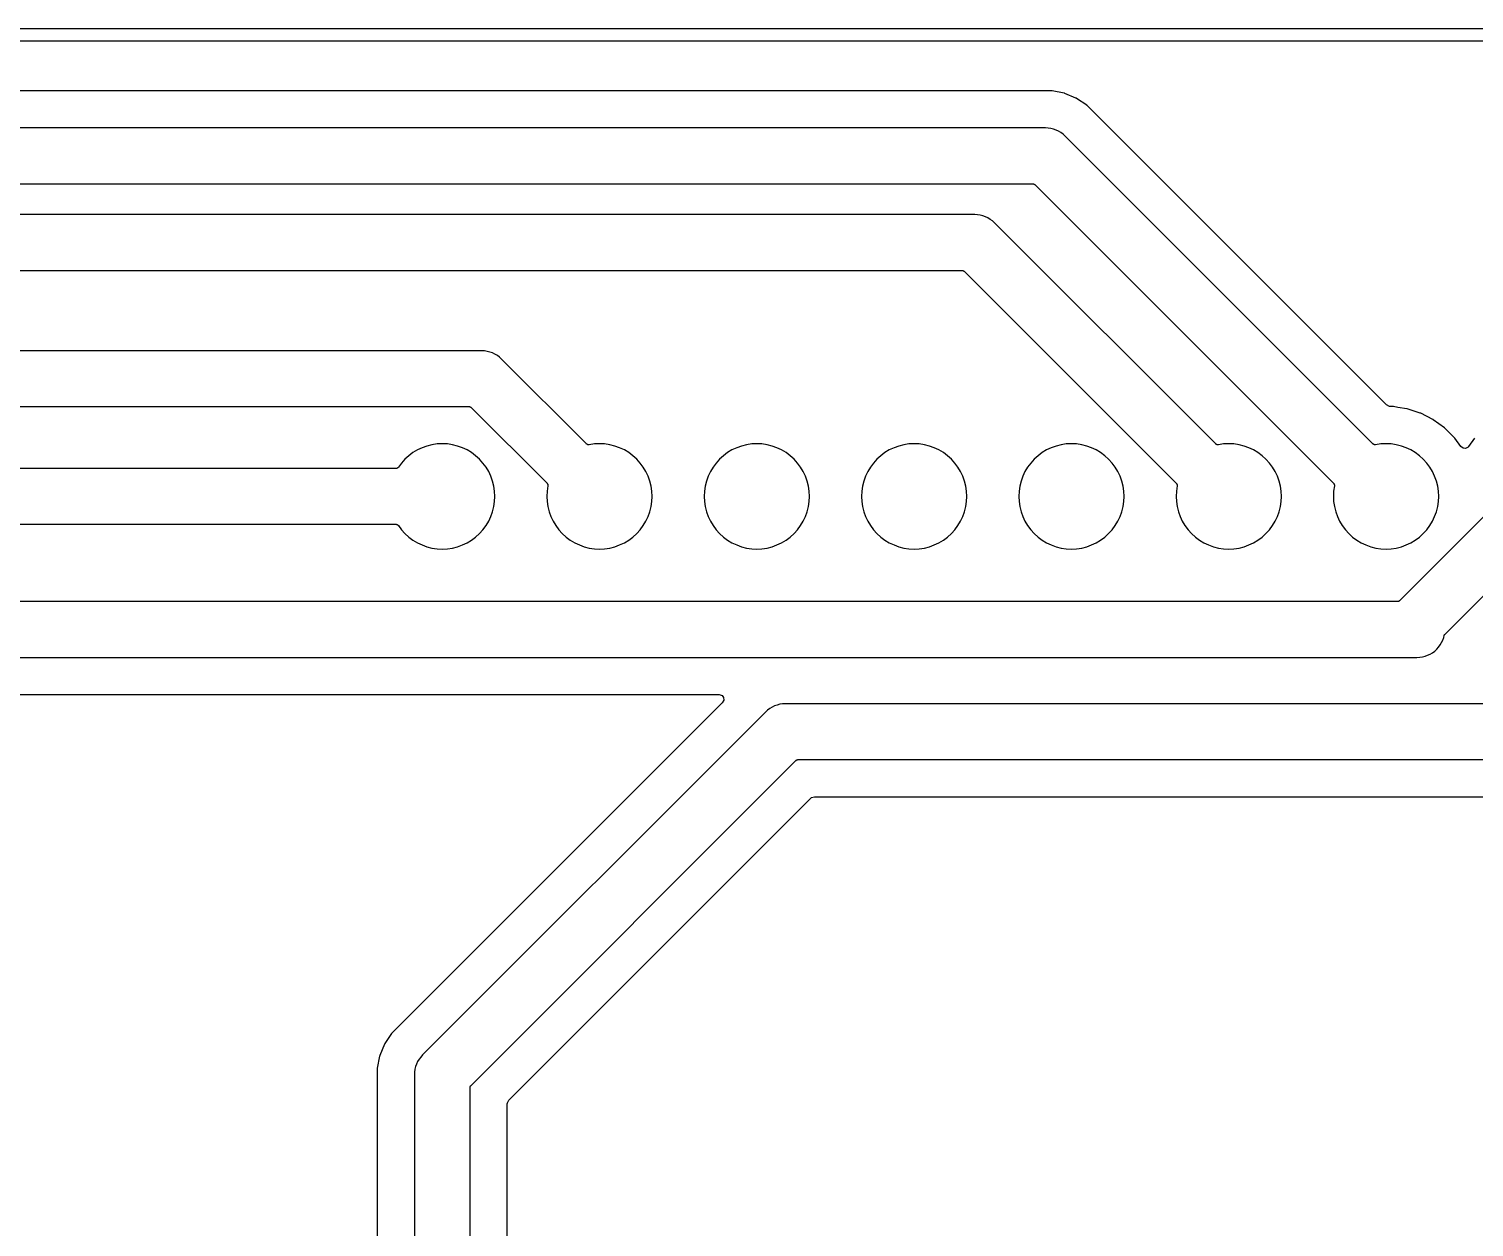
# Model space of a CAD drawing. Header units: metres. Extents: x 46.2 to 140.4, y -137.6 to -43.4.
# Drawn here: x 69.49 to 92.82, y -62.7 to -43.35 of the extents above; entities that cross this region are included whole.
import ezdxf

# ---------------------------------------------------------------- set-up
doc = ezdxf.new("R2010")
doc.units = ezdxf.units.M

msp = doc.modelspace()

# ---------------------------------------------------------------- linework, layer by layer
for points in [[(140.399, -43.351), (46.201, -43.351)], [(140.249, -43.632), (140.236, -43.586), (140.204, -43.558), (140.17, -43.551), (46.432, -43.551), (46.386, -43.564), (46.358, -43.596), (46.351, -43.63), (46.351, -137.368), (46.364, -137.414), (46.396, -137.442), (46.43, -137.449), (140.168, -137.449), (140.214, -137.436), (140.242, -137.404), (140.249, -137.37), (140.249, -43.632)], [(92.831, -49.958), (92.731, -50.096), (92.725, -50.103), (92.684, -50.125), (92.644, -50.121), (92.606, -50.092), (92.509, -49.958), (92.508, -49.957), (92.507, -49.956), (92.507, -49.956), (92.506, -49.955), (92.506, -49.954), (92.505, -49.953), (92.504, -49.952), (92.348, -49.796), (92.347, -49.795), (92.346, -49.794), (92.345, -49.794), (92.344, -49.793), (92.344, -49.793), (92.343, -49.792), (92.342, -49.791), (92.163, -49.662), (92.162, -49.661), (92.161, -49.66), (92.16, -49.66), (92.159, -49.659), (92.158, -49.658), (92.157, -49.658), (92.157, -49.658), (92.157, -49.658), (92.157, -49.658), (92.157, -49.658), (91.96, -49.558), (91.959, -49.557), (91.959, -49.557), (91.957, -49.556), (91.956, -49.556), (91.955, -49.555), (91.954, -49.555), (91.953, -49.555), (91.953, -49.555), (91.953, -49.555), (91.953, -49.555), (91.743, -49.486), (91.742, -49.486), (91.742, -49.486), (91.74, -49.486), (91.739, -49.485), (91.738, -49.485), (91.737, -49.485), (91.736, -49.485), (91.591, -49.462), (91.518, -49.45), (91.517, -49.45), (91.516, -49.45), (91.515, -49.45), (91.513, -49.45), (91.512, -49.45), (91.511, -49.45), (91.51, -49.45), (91.468, -49.45), (91.455, -49.448), (91.408, -49.423), (86.573, -44.588), (86.572, -44.587), (86.571, -44.586), (86.571, -44.585), (86.57, -44.584), (86.569, -44.584), (86.568, -44.583), (86.568, -44.583), (86.567, -44.582), (86.566, -44.581), (86.402, -44.472), (86.401, -44.471), (86.4, -44.47), (86.398, -44.47), (86.398, -44.47), (86.397, -44.469), (86.396, -44.468), (86.394, -44.468), (86.393, -44.467), (86.211, -44.392), (86.21, -44.391), (86.209, -44.391), (86.208, -44.391), (86.207, -44.39), (86.206, -44.39), (86.205, -44.39), (86.204, -44.389), (86.204, -44.389), (86.203, -44.389), (86.202, -44.389), (86.008, -44.35), (86.007, -44.35), (86.006, -44.35), (86.005, -44.35), (86.003, -44.35), (86.002, -44.35), (86.001, -44.35), (86, -44.35), (85.999, -44.349), (85.795, -44.349), (85.795, -44.349), (50.901, -44.349)], [(51.207, -45.85), (85.693, -45.85), (85.694, -45.85), (85.695, -45.85), (85.696, -45.85), (85.698, -45.85), (85.699, -45.851), (85.7, -45.851), (85.701, -45.851), (85.703, -45.851), (85.704, -45.851), (85.705, -45.852), (85.706, -45.852), (85.707, -45.852), (85.708, -45.853), (85.71, -45.853), (85.711, -45.854), (85.712, -45.854), (85.713, -45.855), (85.714, -45.855), (85.715, -45.856), (85.716, -45.856), (85.717, -45.857), (85.718, -45.857), (85.72, -45.858), (85.721, -45.859), (85.722, -45.859), (85.723, -45.86), (85.724, -45.861), (85.725, -45.862), (85.725, -45.862), (85.726, -45.863), (85.727, -45.864), (85.728, -45.865), (90.553, -50.689), (90.553, -50.69), (90.554, -50.691), (90.555, -50.692), (90.556, -50.693), (90.557, -50.694), (90.557, -50.695), (90.558, -50.696), (90.559, -50.697), (90.559, -50.698), (90.56, -50.699), (90.561, -50.7), (90.561, -50.701), (90.562, -50.702), (90.562, -50.703), (90.563, -50.704), (90.563, -50.706), (90.564, -50.707), (90.564, -50.708), (90.565, -50.709), (90.565, -50.71), (90.565, -50.711), (90.566, -50.713), (90.566, -50.714), (90.566, -50.715), (90.567, -50.716), (90.567, -50.717), (90.567, -50.719), (90.567, -50.72), (90.567, -50.721), (90.567, -50.722), (90.567, -50.723), (90.567, -50.725), (90.567, -50.727), (90.567, -50.728), (90.567, -50.729), (90.567, -50.73), (90.567, -50.732), (90.554, -50.817), (90.55, -50.9), (90.554, -50.983), (90.566, -51.066), (90.587, -51.147), (90.615, -51.225), (90.65, -51.301), (90.693, -51.372), (90.743, -51.439), (90.799, -51.501), (90.861, -51.557), (90.928, -51.607), (90.999, -51.65), (91.075, -51.685), (91.153, -51.713), (91.234, -51.734), (91.317, -51.746), (91.4, -51.75), (91.483, -51.746), (91.566, -51.734), (91.647, -51.713), (91.725, -51.685), (91.801, -51.65), (91.872, -51.607), (91.939, -51.557), (92.001, -51.501), (92.057, -51.439), (92.107, -51.372), (92.15, -51.301), (92.185, -51.225), (92.213, -51.147), (92.234, -51.066), (92.246, -50.983), (92.25, -50.9), (92.246, -50.817), (92.234, -50.734), (92.213, -50.653), (92.185, -50.575), (92.15, -50.499), (92.107, -50.428), (92.057, -50.361), (92.001, -50.299), (91.939, -50.243), (91.872, -50.193), (91.801, -50.15), (91.725, -50.115), (91.647, -50.087), (91.566, -50.066), (91.483, -50.054), (91.4, -50.05), (91.317, -50.054), (91.232, -50.067), (91.231, -50.067), (91.23, -50.067), (91.229, -50.067), (91.228, -50.067), (91.227, -50.067), (91.226, -50.067), (91.225, -50.067), (91.223, -50.067), (91.222, -50.067), (91.221, -50.067), (91.22, -50.067), (91.219, -50.067), (91.217, -50.067), (91.216, -50.067), (91.215, -50.066), (91.214, -50.066), (91.213, -50.066), (91.211, -50.065), (91.21, -50.065), (91.209, -50.065), (91.208, -50.064), (91.207, -50.064), (91.206, -50.063), (91.204, -50.063), (91.203, -50.062), (91.202, -50.062), (91.201, -50.061), (91.2, -50.061), (91.199, -50.06), (91.198, -50.059), (91.197, -50.059), (91.196, -50.058), (91.195, -50.057), (91.194, -50.057), (91.193, -50.056), (91.192, -50.055), (91.191, -50.054), (91.19, -50.053), (91.189, -50.053), (86.219, -45.082), (86.186, -45.052), (86.15, -45.026), (86.112, -45.003), (86.072, -44.984), (86.031, -44.969), (85.988, -44.958), (85.944, -44.952), (85.899, -44.95), (51.001, -44.95)], [(51.907, -47.25), (84.553, -47.25), (84.554, -47.25), (84.555, -47.25), (84.556, -47.25), (84.558, -47.25), (84.559, -47.251), (84.56, -47.251), (84.561, -47.251), (84.563, -47.251), (84.564, -47.251), (84.565, -47.252), (84.566, -47.252), (84.567, -47.252), (84.568, -47.253), (84.57, -47.253), (84.571, -47.254), (84.572, -47.254), (84.573, -47.255), (84.574, -47.255), (84.575, -47.256), (84.576, -47.256), (84.577, -47.257), (84.578, -47.257), (84.58, -47.258), (84.581, -47.259), (84.582, -47.259), (84.583, -47.26), (84.584, -47.261), (84.585, -47.262), (84.585, -47.262), (84.586, -47.263), (84.587, -47.264), (84.588, -47.265), (88.013, -50.689), (88.013, -50.69), (88.014, -50.691), (88.015, -50.692), (88.016, -50.693), (88.017, -50.694), (88.017, -50.695), (88.018, -50.696), (88.019, -50.697), (88.019, -50.698), (88.02, -50.699), (88.021, -50.7), (88.021, -50.701), (88.022, -50.702), (88.022, -50.703), (88.023, -50.704), (88.023, -50.706), (88.024, -50.707), (88.024, -50.708), (88.025, -50.709), (88.025, -50.71), (88.025, -50.711), (88.026, -50.713), (88.026, -50.714), (88.026, -50.715), (88.027, -50.716), (88.027, -50.717), (88.027, -50.719), (88.027, -50.72), (88.027, -50.721), (88.027, -50.722), (88.027, -50.723), (88.027, -50.725), (88.027, -50.727), (88.027, -50.728), (88.027, -50.729), (88.027, -50.73), (88.027, -50.732), (88.014, -50.817), (88.01, -50.9), (88.014, -50.983), (88.026, -51.066), (88.047, -51.147), (88.075, -51.225), (88.11, -51.301), (88.153, -51.372), (88.203, -51.439), (88.259, -51.501), (88.321, -51.557), (88.388, -51.607), (88.459, -51.65), (88.535, -51.685), (88.613, -51.713), (88.694, -51.734), (88.777, -51.746), (88.86, -51.75), (88.943, -51.746), (89.026, -51.734), (89.107, -51.713), (89.185, -51.685), (89.261, -51.65), (89.332, -51.607), (89.399, -51.557), (89.461, -51.501), (89.517, -51.439), (89.567, -51.372), (89.61, -51.301), (89.645, -51.225), (89.673, -51.147), (89.694, -51.066), (89.706, -50.983), (89.71, -50.9), (89.706, -50.817), (89.694, -50.734), (89.673, -50.653), (89.645, -50.575), (89.61, -50.499), (89.567, -50.428), (89.517, -50.361), (89.461, -50.299), (89.399, -50.243), (89.332, -50.193), (89.261, -50.15), (89.185, -50.115), (89.107, -50.087), (89.026, -50.066), (88.943, -50.054), (88.86, -50.05), (88.777, -50.054), (88.692, -50.067), (88.691, -50.067), (88.69, -50.067), (88.689, -50.067), (88.688, -50.067), (88.687, -50.067), (88.686, -50.067), (88.685, -50.067), (88.683, -50.067), (88.682, -50.067), (88.681, -50.067), (88.68, -50.067), (88.679, -50.067), (88.677, -50.067), (88.676, -50.067), (88.675, -50.066), (88.674, -50.066), (88.673, -50.066), (88.671, -50.065), (88.67, -50.065), (88.669, -50.065), (88.668, -50.064), (88.667, -50.064), (88.666, -50.063), (88.664, -50.063), (88.663, -50.062), (88.662, -50.062), (88.661, -50.061), (88.66, -50.061), (88.659, -50.06), (88.658, -50.059), (88.657, -50.059), (88.656, -50.058), (88.655, -50.057), (88.654, -50.057), (88.653, -50.056), (88.652, -50.055), (88.651, -50.054), (88.65, -50.053), (88.649, -50.053), (85.079, -46.482), (85.046, -46.452), (85.01, -46.426), (84.972, -46.403), (84.932, -46.384), (84.891, -46.369), (84.848, -46.358), (84.804, -46.352), (84.759, -46.35), (51.701, -46.35)], [(67.807, -49.45), (76.593, -49.45), (76.594, -49.45), (76.595, -49.45), (76.596, -49.45), (76.598, -49.45), (76.599, -49.451), (76.6, -49.451), (76.601, -49.451), (76.603, -49.451), (76.604, -49.451), (76.605, -49.452), (76.606, -49.452), (76.607, -49.452), (76.608, -49.453), (76.61, -49.453), (76.611, -49.454), (76.612, -49.454), (76.613, -49.455), (76.614, -49.455), (76.615, -49.456), (76.616, -49.456), (76.617, -49.457), (76.618, -49.457), (76.62, -49.458), (76.621, -49.459), (76.622, -49.459), (76.623, -49.46), (76.624, -49.461), (76.625, -49.462), (76.625, -49.462), (76.626, -49.463), (76.627, -49.464), (76.628, -49.465), (77.853, -50.689), (77.853, -50.69), (77.854, -50.691), (77.855, -50.692), (77.856, -50.693), (77.857, -50.694), (77.857, -50.695), (77.858, -50.696), (77.859, -50.697), (77.859, -50.698), (77.86, -50.699), (77.861, -50.7), (77.861, -50.701), (77.862, -50.702), (77.862, -50.703), (77.863, -50.704), (77.863, -50.706), (77.864, -50.707), (77.864, -50.708), (77.865, -50.709), (77.865, -50.71), (77.865, -50.711), (77.866, -50.713), (77.866, -50.714), (77.866, -50.715), (77.867, -50.716), (77.867, -50.717), (77.867, -50.719), (77.867, -50.72), (77.867, -50.721), (77.867, -50.722), (77.867, -50.723), (77.867, -50.725), (77.867, -50.727), (77.867, -50.728), (77.867, -50.729), (77.867, -50.73), (77.867, -50.732), (77.854, -50.817), (77.85, -50.9), (77.854, -50.983), (77.866, -51.066), (77.887, -51.147), (77.915, -51.225), (77.95, -51.301), (77.993, -51.372), (78.043, -51.439), (78.099, -51.501), (78.161, -51.557), (78.228, -51.607), (78.299, -51.65), (78.375, -51.685), (78.453, -51.713), (78.534, -51.734), (78.617, -51.746), (78.7, -51.75), (78.783, -51.746), (78.866, -51.734), (78.947, -51.713), (79.025, -51.685), (79.101, -51.65), (79.172, -51.607), (79.239, -51.557), (79.301, -51.501), (79.357, -51.439), (79.407, -51.372), (79.45, -51.301), (79.485, -51.225), (79.513, -51.147), (79.534, -51.066), (79.546, -50.983), (79.55, -50.9), (79.546, -50.817), (79.534, -50.734), (79.513, -50.653), (79.485, -50.575), (79.45, -50.499), (79.407, -50.428), (79.357, -50.361), (79.301, -50.299), (79.239, -50.243), (79.172, -50.193), (79.101, -50.15), (79.025, -50.115), (78.947, -50.087), (78.866, -50.066), (78.783, -50.054), (78.7, -50.05), (78.617, -50.054), (78.532, -50.067), (78.531, -50.067), (78.53, -50.067), (78.529, -50.067), (78.528, -50.067), (78.527, -50.067), (78.526, -50.067), (78.525, -50.067), (78.523, -50.067), (78.522, -50.067), (78.521, -50.067), (78.52, -50.067), (78.519, -50.067), (78.517, -50.067), (78.516, -50.067), (78.515, -50.066), (78.514, -50.066), (78.513, -50.066), (78.511, -50.065), (78.51, -50.065), (78.509, -50.065), (78.508, -50.064), (78.507, -50.064), (78.506, -50.063), (78.504, -50.063), (78.503, -50.062), (78.502, -50.062), (78.501, -50.061), (78.5, -50.061), (78.499, -50.06), (78.498, -50.059), (78.497, -50.059), (78.496, -50.058), (78.495, -50.057), (78.494, -50.057), (78.493, -50.056), (78.492, -50.055), (78.491, -50.054), (78.49, -50.053), (78.489, -50.053), (77.119, -48.682), (77.086, -48.652), (77.05, -48.626), (77.012, -48.603), (76.972, -48.584), (76.931, -48.569), (76.888, -48.558), (76.844, -48.552), (76.799, -48.55), (67.601, -48.55)], [(67.907, -51.35), (75.412, -51.35), (75.413, -51.35), (75.414, -51.35), (75.415, -51.35), (75.417, -51.35), (75.418, -51.351), (75.419, -51.351), (75.42, -51.351), (75.421, -51.351), (75.422, -51.351), (75.423, -51.352), (75.425, -51.352), (75.426, -51.352), (75.427, -51.353), (75.428, -51.353), (75.429, -51.353), (75.43, -51.354), (75.431, -51.354), (75.432, -51.355), (75.433, -51.355), (75.434, -51.356), (75.435, -51.356), (75.436, -51.357), (75.437, -51.357), (75.438, -51.358), (75.439, -51.359), (75.44, -51.359), (75.441, -51.36), (75.442, -51.361), (75.443, -51.361), (75.444, -51.362), (75.445, -51.363), (75.446, -51.364), (75.447, -51.364), (75.447, -51.365), (75.448, -51.366), (75.449, -51.367), (75.45, -51.368), (75.451, -51.369), (75.451, -51.37), (75.452, -51.37), (75.503, -51.439), (75.559, -51.501), (75.621, -51.557), (75.688, -51.607), (75.759, -51.65), (75.835, -51.685), (75.913, -51.713), (75.994, -51.734), (76.077, -51.746), (76.16, -51.75), (76.243, -51.746), (76.326, -51.734), (76.407, -51.713), (76.485, -51.685), (76.561, -51.65), (76.632, -51.607), (76.699, -51.557), (76.761, -51.501), (76.817, -51.439), (76.867, -51.372), (76.91, -51.301), (76.945, -51.225), (76.973, -51.147), (76.994, -51.066), (77.006, -50.983), (77.01, -50.9), (77.006, -50.817), (76.994, -50.734), (76.973, -50.653), (76.945, -50.575), (76.91, -50.499), (76.867, -50.428), (76.817, -50.361), (76.761, -50.299), (76.699, -50.243), (76.632, -50.193), (76.561, -50.15), (76.485, -50.115), (76.407, -50.087), (76.326, -50.066), (76.243, -50.054), (76.16, -50.05), (76.077, -50.054), (75.994, -50.066), (75.913, -50.087), (75.835, -50.115), (75.759, -50.15), (75.688, -50.193), (75.621, -50.243), (75.559, -50.299), (75.503, -50.361), (75.452, -50.43), (75.451, -50.431), (75.45, -50.432), (75.45, -50.433), (75.449, -50.434), (75.448, -50.434), (75.447, -50.435), (75.446, -50.436), (75.445, -50.437), (75.444, -50.438), (75.443, -50.439), (75.442, -50.44), (75.441, -50.44), (75.44, -50.441), (75.439, -50.442), (75.438, -50.443), (75.437, -50.443), (75.435, -50.444), (75.434, -50.444), (75.433, -50.445), (75.432, -50.446), (75.431, -50.446), (75.43, -50.446), (75.428, -50.447), (75.427, -50.447), (75.426, -50.448), (75.425, -50.448), (75.423, -50.448), (75.422, -50.449), (75.421, -50.449), (75.42, -50.449), (75.418, -50.449), (75.417, -50.449), (75.416, -50.45), (75.414, -50.45), (75.413, -50.45), (75.412, -50.45), (67.701, -50.45)], [(81.712, -50.193), (81.641, -50.15), (81.565, -50.115), (81.487, -50.087), (81.406, -50.066), (81.323, -50.054), (81.24, -50.05), (81.157, -50.054), (81.074, -50.066), (80.993, -50.087), (80.915, -50.115), (80.839, -50.15), (80.768, -50.193), (80.701, -50.243), (80.639, -50.299), (80.583, -50.361), (80.533, -50.428), (80.49, -50.499), (80.455, -50.575), (80.427, -50.653), (80.406, -50.734), (80.394, -50.817), (80.39, -50.9), (80.394, -50.983), (80.406, -51.066), (80.427, -51.147), (80.455, -51.225), (80.49, -51.301), (80.533, -51.372), (80.583, -51.439), (80.639, -51.501), (80.701, -51.557), (80.768, -51.607), (80.839, -51.65), (80.915, -51.685), (80.993, -51.713), (81.074, -51.734), (81.157, -51.746), (81.24, -51.75), (81.323, -51.746), (81.406, -51.734), (81.487, -51.713), (81.565, -51.685), (81.641, -51.65), (81.712, -51.607), (81.779, -51.557), (81.841, -51.501), (81.897, -51.439), (81.947, -51.372), (81.99, -51.301), (82.025, -51.225), (82.053, -51.147), (82.074, -51.066), (82.086, -50.983), (82.09, -50.9), (82.086, -50.817), (82.074, -50.734), (82.053, -50.653), (82.025, -50.575), (81.99, -50.499), (81.947, -50.428), (81.897, -50.361), (81.841, -50.299), (81.779, -50.243), (81.712, -50.193)], [(84.252, -50.193), (84.181, -50.15), (84.105, -50.115), (84.027, -50.087), (83.946, -50.066), (83.863, -50.054), (83.78, -50.05), (83.697, -50.054), (83.614, -50.066), (83.533, -50.087), (83.455, -50.115), (83.379, -50.15), (83.308, -50.193), (83.241, -50.243), (83.179, -50.299), (83.123, -50.361), (83.073, -50.428), (83.03, -50.499), (82.995, -50.575), (82.967, -50.653), (82.946, -50.734), (82.934, -50.817), (82.93, -50.9), (82.934, -50.983), (82.946, -51.066), (82.967, -51.147), (82.995, -51.225), (83.03, -51.301), (83.073, -51.372), (83.123, -51.439), (83.179, -51.501), (83.241, -51.557), (83.308, -51.607), (83.379, -51.65), (83.455, -51.685), (83.533, -51.713), (83.614, -51.734), (83.697, -51.746), (83.78, -51.75), (83.863, -51.746), (83.946, -51.734), (84.027, -51.713), (84.105, -51.685), (84.181, -51.65), (84.252, -51.607), (84.319, -51.557), (84.381, -51.501), (84.437, -51.439), (84.487, -51.372), (84.53, -51.301), (84.565, -51.225), (84.593, -51.147), (84.614, -51.066), (84.626, -50.983), (84.63, -50.9), (84.626, -50.817), (84.614, -50.734), (84.593, -50.653), (84.565, -50.575), (84.53, -50.499), (84.487, -50.428), (84.437, -50.361), (84.381, -50.299), (84.319, -50.243), (84.252, -50.193)], [(86.792, -50.193), (86.721, -50.15), (86.645, -50.115), (86.567, -50.087), (86.486, -50.066), (86.403, -50.054), (86.32, -50.05), (86.237, -50.054), (86.154, -50.066), (86.073, -50.087), (85.995, -50.115), (85.919, -50.15), (85.848, -50.193), (85.781, -50.243), (85.719, -50.299), (85.663, -50.361), (85.613, -50.428), (85.57, -50.499), (85.535, -50.575), (85.507, -50.653), (85.486, -50.734), (85.474, -50.817), (85.47, -50.9), (85.474, -50.983), (85.486, -51.066), (85.507, -51.147), (85.535, -51.225), (85.57, -51.301), (85.613, -51.372), (85.663, -51.439), (85.719, -51.501), (85.781, -51.557), (85.848, -51.607), (85.919, -51.65), (85.995, -51.685), (86.073, -51.713), (86.154, -51.734), (86.237, -51.746), (86.32, -51.75), (86.403, -51.746), (86.486, -51.734), (86.567, -51.713), (86.645, -51.685), (86.721, -51.65), (86.792, -51.607), (86.859, -51.557), (86.921, -51.501), (86.977, -51.439), (87.027, -51.372), (87.07, -51.301), (87.105, -51.225), (87.133, -51.147), (87.154, -51.066), (87.166, -50.983), (87.17, -50.9), (87.166, -50.817), (87.154, -50.734), (87.133, -50.653), (87.105, -50.575), (87.07, -50.499), (87.027, -50.428), (86.977, -50.361), (86.921, -50.299), (86.859, -50.243), (86.792, -50.193)], [(93.093, -51.111), (91.618, -52.585), (91.617, -52.586), (91.616, -52.587), (91.615, -52.588), (91.615, -52.588), (91.614, -52.589), (91.613, -52.59), (91.612, -52.591), (91.611, -52.591), (91.61, -52.592), (91.608, -52.593), (91.607, -52.593), (91.606, -52.594), (91.605, -52.594), (91.604, -52.595), (91.603, -52.595), (91.602, -52.596), (91.601, -52.596), (91.6, -52.597), (91.598, -52.597), (91.597, -52.598), (91.596, -52.598), (91.595, -52.598), (91.594, -52.599), (91.593, -52.599), (91.591, -52.599), (91.59, -52.599), (91.589, -52.599), (91.588, -52.6), (91.586, -52.6), (91.585, -52.6), (91.584, -52.6), (91.583, -52.6), (67.551, -52.6)], [(67.757, -53.5), (91.899, -53.5), (91.944, -53.498), (91.988, -53.492), (92.031, -53.481), (92.072, -53.466), (92.112, -53.447), (92.15, -53.424), (92.186, -53.398), (92.218, -53.368), (92.248, -53.336), (92.274, -53.3), (92.297, -53.262), (92.316, -53.222), (92.331, -53.181), (92.339, -53.148), (92.339, -53.148), (92.339, -53.147), (92.34, -53.145), (92.34, -53.144), (92.34, -53.143), (92.341, -53.142), (92.341, -53.141), (92.342, -53.14), (92.342, -53.139), (92.343, -53.137), (92.343, -53.136), (92.344, -53.135), (92.345, -53.134), (92.345, -53.133), (92.346, -53.132), (92.347, -53.131), (92.347, -53.13), (92.348, -53.129), (92.349, -53.128), (92.35, -53.127), (92.351, -53.126), (92.351, -53.125), (92.352, -53.125), (93.729, -51.747)], [(68.023, -54.101), (80.634, -54.101), (80.678, -54.117), (80.703, -54.149), (80.705, -54.19), (80.682, -54.232), (75.49, -59.424), (75.348, -59.567), (75.347, -59.568), (75.346, -59.569), (75.345, -59.569), (75.344, -59.57), (75.344, -59.571), (75.343, -59.572), (75.343, -59.572), (75.342, -59.573), (75.341, -59.574), (75.232, -59.738), (75.231, -59.739), (75.23, -59.74), (75.23, -59.741), (75.229, -59.742), (75.229, -59.742), (75.229, -59.744), (75.228, -59.745), (75.228, -59.746), (75.227, -59.747), (75.152, -59.929), (75.152, -59.929), (75.152, -59.93), (75.152, -59.93), (75.151, -59.931), (75.151, -59.932), (75.15, -59.933), (75.15, -59.934), (75.15, -59.935), (75.149, -59.936), (75.149, -59.937), (75.149, -59.938), (75.149, -59.938), (75.149, -59.938), (75.149, -59.938), (75.11, -60.132), (75.11, -60.133), (75.11, -60.134), (75.11, -60.135), (75.11, -60.137), (75.11, -60.138), (75.11, -60.139), (75.11, -60.14), (75.109, -60.141), (75.109, -73.066)], [(111.099, -54.25), (81.701, -54.25), (81.656, -54.252), (81.612, -54.258), (81.569, -54.269), (81.528, -54.284), (81.488, -54.303), (81.45, -54.326), (81.414, -54.352), (81.381, -54.382), (75.842, -59.921), (75.812, -59.954), (75.786, -59.99)], [(76.61, -73.352), (76.61, -60.447), (76.61, -60.446), (76.61, -60.445), (76.61, -60.444), (76.61, -60.442), (76.611, -60.441), (76.611, -60.44), (76.611, -60.439), (76.611, -60.437), (76.611, -60.436), (76.612, -60.435), (76.612, -60.434), (76.612, -60.433), (76.613, -60.432), (76.613, -60.43), (76.614, -60.429), (76.614, -60.428), (76.615, -60.427), (76.615, -60.426), (76.616, -60.425), (76.616, -60.424), (76.617, -60.423), (76.617, -60.422), (76.618, -60.42), (76.619, -60.419), (76.619, -60.418), (76.62, -60.417), (76.621, -60.416), (76.622, -60.415), (76.622, -60.415), (76.623, -60.414), (76.624, -60.413), (76.625, -60.412), (81.872, -55.165), (81.873, -55.164), (81.874, -55.163), (81.875, -55.162), (81.875, -55.162), (81.876, -55.161), (81.877, -55.16), (81.878, -55.159), (81.879, -55.159), (81.88, -55.158), (81.882, -55.157), (81.883, -55.157), (81.884, -55.156), (81.885, -55.156), (81.886, -55.155), (81.887, -55.155), (81.888, -55.154), (81.889, -55.154), (81.89, -55.153), (81.892, -55.153), (81.893, -55.152), (81.894, -55.152), (81.895, -55.152), (81.896, -55.151), (81.897, -55.151), (81.899, -55.151), (81.9, -55.151), (81.901, -55.151), (81.902, -55.15), (81.904, -55.15), (81.905, -55.15), (81.906, -55.15), (81.907, -55.15), (110.893, -55.15)], [(77.211, -73.061), (77.211, -60.708), (77.212, -60.695), (77.237, -60.648), (82.112, -55.774), (82.122, -55.765), (82.173, -55.751), (110.632, -55.751)], [(75.786, -59.99), (75.763, -60.028), (75.744, -60.068), (75.729, -60.109), (75.718, -60.152), (75.712, -60.196), (75.71, -60.241), (75.71, -73.352)]]:
    msp.add_lwpolyline(points)

doc.saveas('drawing.dxf')
